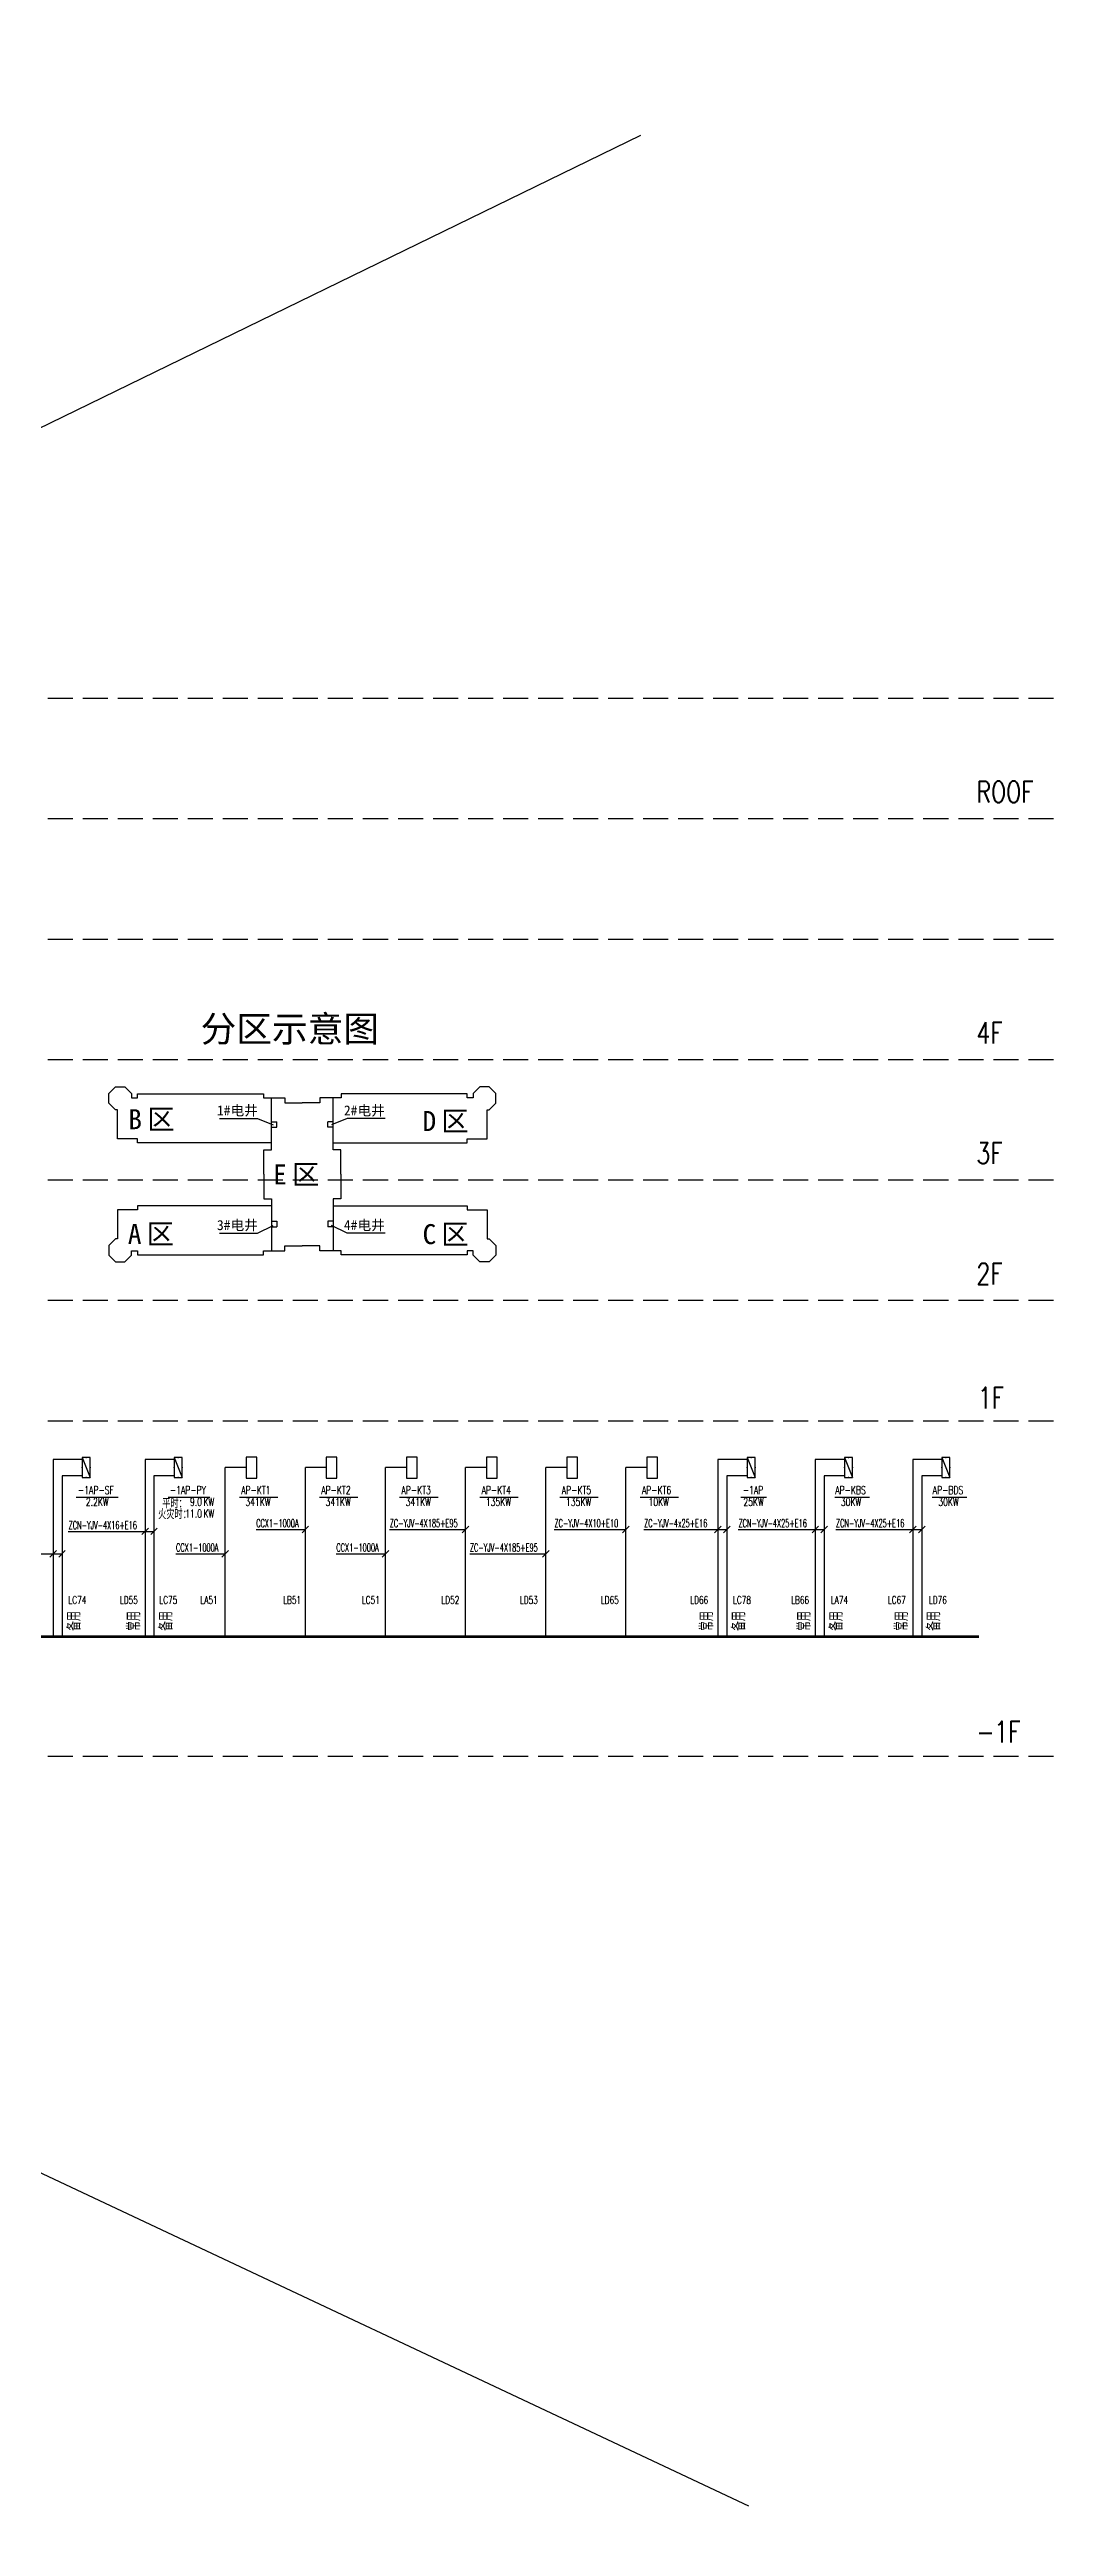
# Model space of a CAD drawing. Extents: x -336391 to 664021, y -458009 to -178412.
# Drawn here: x 293549 to 343902, y -301233 to -178412 of the extents above; entities that cross this region are included whole.
import ezdxf
from ezdxf.enums import TextEntityAlignment as Align

# ---------------------------------------------------------------- set-up
doc = ezdxf.new("R2010")
doc.units = 0
doc.header["$LTSCALE"] = 1000
doc.header["$MEASUREMENT"] = 0
doc.linetypes.add('DASH', pattern=[0.35, 0.25, -0.1])
doc.layers.get('0').update_dxf_attribs({"linetype": 'CONTINUOUS'})
for name, color, linetype in [('A-墙线', 7, 'CONTINUOUS'), ('AXIS', 3, 'CONTINUOUS'), ('EQUIP', 3, 'CONTINUOUS'), ('SIG_TEXT', 7, 'CONTINUOUS'), ('STAIR', 4, 'CONTINUOUS'), ('WALL', 7, 'CONTINUOUS'), ('WIRE-照明', 6, 'CONTINUOUS'), ('房间名称', 7, 'CONTINUOUS'), ('电气-文字', 4, 'CONTINUOUS')]:
    doc.layers.add(name, color=color, linetype=linetype)
doc.styles.add('_TCH_LABEL', font='COMPLEX', dxfattribs={"bigfont": 'GBCBIG'})
doc.styles.add('HT', font='simhei.ttf')
doc.styles.add('HZ', font='tjromans.shx', dxfattribs={"width": 0.75, "bigfont": 'tjhztxt.shx'})
doc.styles.get("Standard").update_dxf_attribs({"font": 'simplex.shx', "bigfont": 'hztxt.shx'})

# ---------------------------------------------------------------- blocks, each defined once
blk = doc.blocks.new('$equip$00001416')
for p, q in [((0.75, 0.6), (-0.75, 0.6)), ((-0.75, 0), (0.75, 0.6)), ((-0.75, 0.6), (-0.75, 0)), ((-0.75, 0), (0.75, 0)), ((0.75, 0), (0.75, 0.6))]:
    blk.add_line(p, q)
for p in [(-0.75, 0.3), (0, 0.6), (0, 0), (0.75, 0.3)]:
    blk.add_point(p)
at = {"style": '_TCH_LABEL', "flags": 9}
blk.add_attdef('A', (0, 0), '', height=0.00002, dxfattribs=at)
blk = doc.blocks.new('_LINKPT1')
at = {"color": 0}
blk.add_line((0, 0), (0, 0), dxfattribs=at)
blk = doc.blocks.new('1J1E78OP')
for p, q in [((0.78, 0.4), (-0.78, 0.4)), ((-0.78, 0.4), (-0.78, -0.4)), ((0.78, -0.4), (0.78, 0.4)), ((-0.78, -0.4), (0.78, -0.4))]:
    blk.add_line(p, q)
at = {"const_width": 0.04}
blk.add_lwpolyline([(-0.78, 0.4), (-0.78, -0.4), (0.78, -0.4), (0.78, 0.4)], close=True, dxfattribs=at)
at = {"xscale": 0.002, "yscale": 0.002, "zscale": 0.002}
for p in [(-0.78, 0), (0, 0.4), (0.78, 0), (0, -0.4)]:
    blk.add_blockref('_LINKPT1', p, dxfattribs=at)
at = {"flags": 9}
blk.add_attdef('A', (0, 0), '', height=0.00002, dxfattribs=at)

msp = doc.modelspace()

# ---------------------------------------------------------------- linework, layer by layer
at = {"layer": 'A-墙线'}
for p, q in [((304659.9, -233093.2), (304659.9, -230833.2)), ((307739.9, -233093.2), (307739.9, -230833.2)), ((304659.9, -232033.2), (304929.9, -232033.2)), ((304929.9, -232313.2), (304929.9, -232033.2)), ((307469.9, -232313.2), (307469.9, -232033.2)), ((307739.9, -232033.2), (307469.9, -232033.2)), ((304659.9, -232313.2), (304929.9, -232313.2)), ((307739.9, -232313.2), (307469.9, -232313.2)), ((304659.9, -236233.2), (304659.9, -238493.2)), ((304659.9, -237013.2), (304929.9, -237013.2)), ((304929.9, -237013.2), (304929.9, -237293.2)), ((307469.9, -237013.2), (307469.9, -237293.2)), ((307739.9, -237013.2), (307469.9, -237013.2)), ((307739.9, -236233.2), (307739.9, -238493.2)), ((304659.9, -237293.2), (304929.9, -237293.2)), ((307739.9, -237293.2), (307469.9, -237293.2))]:
    msp.add_line(p, q, dxfattribs=at)
at = {"layer": 'EQUIP'}
for p, q in [((67594.2, -178411.7), (328492.8, -301233.1)), ((323102.3, -182721.2), (96702.7, -293152.7))]:
    msp.add_line(p, q, dxfattribs=at)
at = {"layer": 'SIG_TEXT'}
for p, q in [((294900.1, -250806), (296990.5, -250806)), ((299494.4, -250806), (301584.8, -250806)), ((303053.1, -250806.1), (304969.5, -250806.1)), ((307058, -250806.1), (308974.5, -250806.1)), ((311062.9, -250806.1), (312979.4, -250806.1)), ((315067.8, -250806.1), (316984.3, -250806.1)), ((319072.7, -250806.1), (320989.2, -250806.1)), ((323077.7, -250806.1), (324994.2, -250806.1)), ((328118.3, -250806), (329388.3, -250806)), ((332808.5, -250806), (334534.4, -250806)), ((337678.2, -250806), (339404.1, -250806)), ((294505.8, -252513.1), (298786.6, -252513.1)), ((298175.3, -252678.1), (298505.3, -252348.1)), ((298621.6, -252678.1), (298951.6, -252348.1)), ((303887.5, -252418.3), (306350.1, -252418.3)), ((306185.1, -252583.3), (306515.1, -252253.3)), ((310560.3, -252418.3), (314360, -252418.3)), ((314195, -252583.3), (314525, -252253.3)), ((318792.2, -252418.3), (322369.8, -252418.3)), ((322204.8, -252583.3), (322534.8, -252253.3)), ((323263, -252418.1), (326874.1, -252418.1)), ((326799.1, -252583.1), (327129.1, -252253.1)), ((326874.1, -252418.1), (327410.4, -252418.1)), ((327245.5, -252583.1), (327575.4, -252253.1)), ((327980.7, -252418.1), (331743.7, -252418.1)), ((331668.8, -252583.1), (331998.8, -252253.1)), ((331743.7, -252418.1), (332280.1, -252418.1)), ((332115.1, -252583.1), (332445.1, -252253.1)), ((332850.4, -252418.1), (336613.4, -252418.1)), ((336538.5, -252583.1), (336868.5, -252253.2)), ((336613.4, -252418.1), (337149.8, -252418.1)), ((336984.8, -252583.1), (337314.8, -252253.2)), ((290044.9, -253635.4), (293655.9, -253635.4)), ((293581, -253800.4), (293911, -253470.4)), ((293655.9, -253635.4), (294192.3, -253635.4)), ((294027.3, -253800.4), (294357.3, -253470.4)), ((299882.5, -253635.4), (302345.2, -253635.4)), ((302180.2, -253800.4), (302510.2, -253470.4)), ((307892.4, -253635.4), (310355.1, -253635.4)), ((310190.1, -253800.4), (310520, -253470.4)), ((314565.2, -253635.4), (318364.9, -253635.4)), ((318199.9, -253800.4), (318529.9, -253470.4))]:
    msp.add_line(p, q, dxfattribs=at)
at = {"layer": 'STAIR', "linetype": 'DASH', "ltscale": 5}
for p, q in [((71230.9, -210858.6), (343902.3, -210858.6)), ((71230.9, -210858.6), (343902.3, -210858.6)), ((71230.9, -216879.6), (343902.3, -216879.6)), ((71230.9, -216879.6), (343902.3, -216879.6)), ((71230.9, -222900.6), (343902.3, -222900.6)), ((71230.9, -222900.6), (343902.3, -222900.6)), ((71230.9, -228921.6), (343902.3, -228921.6)), ((71230.9, -234942.6), (343902.3, -234942.6)), ((71230.9, -240963.6), (343902.3, -240963.6)), ((71230.9, -246984.6), (343902.3, -246984.6)), ((71230.9, -263759.2), (343902.3, -263759.2))]:
    msp.add_line(p, q, dxfattribs=at)
at = {"layer": 'WALL'}
for points in [[(304269.9, -234663.2), (304269.9, -233433.2), (304659.9, -233433.2), (304659.9, -233093.2), (297969.9, -233093.2), (297969.9, -232893.2), (296969.9, -232893.2), (296969.9, -231433.2), (296863.5, -231433.2), (296529.7, -231099.4), (296529.7, -230627.2), (296863.8, -230293.2), (297336, -230293.2), (297670, -230627.2), (297670, -230833.2), (297969.9, -230833.2), (297969.9, -230633.2), (304254.9, -230633.2), (304254.9, -230833.2), (305329.9, -230833.2), (305329.9, -231083.2), (306199.9, -231083.2)], [(308129.9, -234663.2), (308129.9, -233433.2), (307739.9, -233433.2), (307739.9, -233093.2), (314429.9, -233093.2), (314429.9, -232893.2), (315429.9, -232893.2), (315429.9, -231433.2), (315536.2, -231433.2), (315870, -231099.4), (315870, -230627.2), (315536, -230293.2), (315063.8, -230293.2), (314729.7, -230627.2), (314729.7, -230833.2), (314429.9, -230833.2), (314429.9, -230633.2), (308144.9, -230633.2), (308144.9, -230833.2), (307069.9, -230833.2), (307069.9, -231083.2), (306199.9, -231083.2)], [(304269.9, -234663.2), (304269.9, -235893.2), (304659.9, -235893.2), (304659.9, -236233.2), (297969.9, -236233.2), (297969.9, -236433.2), (296969.9, -236433.2), (296969.9, -237893.2), (296863.5, -237893.2), (296529.7, -238227), (296529.7, -238699.2), (296863.8, -239033.2), (297336, -239033.2), (297670, -238699.2), (297670, -238493.2), (297969.9, -238493.2), (297969.9, -238693.2), (304254.9, -238693.2), (304254.9, -238493.2), (305329.9, -238493.2), (305329.9, -238243.2), (306199.9, -238243.2)], [(308129.9, -234663.2), (308129.9, -235893.2), (307739.9, -235893.2), (307739.9, -236233.2), (314429.9, -236233.2), (314429.9, -236433.2), (315429.9, -236433.2), (315429.9, -237893.2), (315536.2, -237893.2), (315870, -238227), (315870, -238699.2), (315536, -239033.2), (315063.8, -239033.2), (314729.7, -238699.2), (314729.7, -238493.2), (314429.9, -238493.2), (314429.9, -238693.2), (308144.9, -238693.2), (308144.9, -238493.2), (307069.9, -238493.2), (307069.9, -238243.2), (306199.9, -238243.2)]]:
    msp.add_lwpolyline(points, dxfattribs=at)
at = {"layer": 'WIRE-照明'}
for p, q in [((295204.6, -248920.2), (293746, -248920.2)), ((293746, -248920.2), (293746, -257775.5)), ((299799, -248920.2), (298340.3, -248920.2)), ((298340.3, -248920.2), (298340.3, -257775.5)), ((303395.2, -249326.1), (302345.2, -249329.2)), ((307400.1, -249326.1), (306350.1, -249329.2)), ((311405, -249326.1), (310355.1, -249329.2)), ((315409.9, -249326.1), (314360, -249329.2)), ((319414.8, -249326.1), (318364.9, -249329.2)), ((323419.8, -249326.1), (322369.8, -249329.2)), ((328422.8, -248920.2), (326964.1, -248920.2)), ((326964.1, -248920.2), (326964.1, -257775.5)), ((333292.5, -248920.2), (331833.8, -248920.2)), ((331833.8, -248920.2), (331833.8, -257775.5)), ((338162.2, -248920.2), (336703.5, -248920.2)), ((336703.5, -248920.2), (336703.5, -257775.5)), ((295204.6, -249736.6), (294192.3, -249736.6)), ((294192.3, -249736.6), (294192.3, -257775.5)), ((299799, -249736.6), (298786.6, -249736.6)), ((298786.6, -249736.6), (298786.6, -257775.5)), ((302345.2, -257775.6), (302345.2, -249329.2)), ((306350.1, -257775.6), (306350.1, -249329.2)), ((310355.1, -257775.6), (310355.1, -249329.2)), ((314360, -257775.6), (314360, -249329.2)), ((318364.9, -257775.6), (318364.9, -249329.2)), ((322369.8, -257775.6), (322369.8, -249329.2)), ((328422.8, -249736.6), (327410.4, -249736.6)), ((327410.4, -249736.6), (327410.4, -257775.5)), ((333292.5, -249736.6), (332280.1, -249736.6)), ((332280.1, -249736.6), (332280.1, -257775.5)), ((338162.2, -249736.6), (337149.8, -249736.6)), ((337149.8, -249736.6), (337149.8, -257775.5))]:
    msp.add_line(p, q, dxfattribs=at)
at = {"layer": 'WIRE-照明', "const_width": 133.3}
msp.add_lwpolyline([(74971.3, -257775.5), (340011.6, -257775.5)], dxfattribs=at)
at = {"layer": '房间名称'}
for p, q in [((302060.6, -231874.9), (303962.8, -231874.9)), ((303962.8, -231874.9), (304750.1, -232198.1)), ((308436.9, -231874.9), (307649.6, -232198.1)), ((310339.2, -231874.9), (308436.9, -231874.9)), ((302060.6, -237607.5), (303962.8, -237607.5)), ((303962.8, -237607.5), (304750.1, -237230.7)), ((308436.9, -237607.5), (307649.6, -237230.7)), ((310339.2, -237607.5), (308436.9, -237607.5))]:
    msp.add_line(p, q, dxfattribs=at)

# ---------------------------------------------------------------- block references
at = {"layer": 'EQUIP', "xscale": 666.6666666665988, "yscale": 666.6666666665988, "rotation": 270}
for name, p, zscale in [('$equip$00001416', (295204.6, -249328.4), 666.6666666666667), ('$equip$00001416', (299799, -249328.4), 666.6666666666667), ('1J1E78OP', (303658.8, -249329.2), 666.6666666665988), ('1J1E78OP', (307663.7, -249329.2), 666.6666666665988), ('1J1E78OP', (311668.6, -249329.2), 666.6666666665988), ('1J1E78OP', (315673.5, -249329.2), 666.6666666665988), ('1J1E78OP', (319678.4, -249329.2), 666.6666666665988), ('1J1E78OP', (323683.4, -249329.2), 666.6666666665988), ('$equip$00001416', (328422.8, -249328.4), 666.6666666666667), ('$equip$00001416', (333292.5, -249328.4), 666.6666666666667), ('$equip$00001416', (338162.2, -249328.4), 666.6666666666667)]:
    msp.add_blockref(name, p, dxfattribs=dict(at, zscale=zscale))

# ---------------------------------------------------------------- texts
at = {"layer": 'AXIS', "color": 7, "style": 'HZ', "width": 0.75}
for s, p in [('ROOF', (339892.1, -216083.3)), ('4F', (339892.1, -228125.3)), ('3F', (339892.1, -234146.3)), ('2F', (339892.1, -240167.3)), ('1F', (339958.7, -246367.7)), ('-1F', (339892.1, -263064.5))]:
    msp.add_text(s, height=1066.67, dxfattribs=at).set_placement(p)
at = {"layer": 'SIG_TEXT', "style": 'HZ'}
for s, width, p in [('-1AP-SF', 0.7, (294991.7, -250649.3)), ('-1AP-PY', 0.7, (299586, -250649.3)), ('AP-KT1', 0.7, (303144.6, -250649.4)), ('AP-KT2', 0.7, (307149.5, -250649.4)), ('AP-KT3', 0.7, (311154.5, -250649.4)), ('AP-KT4', 0.7, (315159.4, -250649.4)), ('AP-KT5', 0.7, (319164.3, -250649.4)), ('AP-KT6', 0.7, (323169.2, -250649.4)), ('-1AP', 0.7, (328209.8, -250649.3)), ('AP-KBS', 0.7, (332831.8, -250649.3)), ('AP-BDS', 0.7, (337701.5, -250649.3)), ('KW', 0.7, (301255.9, -251236.5)), ('KW', 0.7, (301255.9, -251824.6)), ('ZCN-YJV-4X16+E16', 0.6, (294521.5, -252402.1)), ('CCX1-1000A', 0.6, (303894.1, -252307.3)), ('ZC-YJV-4X185+E95', 0.6, (310566.9, -252307.3)), ('ZC-YJV-4X10+E10', 0.6, (318798.8, -252307.3)), ('ZC-YJV-4x25+E16', 0.6, (323278.3, -252307.1)), ('ZCN-YJV-4X25+E16', 0.6, (327996, -252307.1)), ('ZCN-YJV-4X25+E16', 0.6, (332865.6, -252307.1)), ('CCX1-1000A', 0.6, (299889.1, -253524.4)), ('CCX1-1000A', 0.6, (307899, -253524.4)), ('ZC-YJV-4X185+E95', 0.6, (314571.8, -253524.4))]:
    msp.add_text(s, height=400, dxfattribs=dict(at, width=width)).set_placement(p)
at = {"layer": 'SIG_TEXT', "style": 'HZ', "width": 0.7}
for s, height, p in [('2.2KW', 400, (295952.4, -251041.3)), ('火灾时：', 450, (299811.9, -251625)), ('平时：', 450, (299811.9, -251091.5)), ('341KW', 400, (303984.5, -251041.4)), ('341KW', 400, (307989.4, -251041.4)), ('341KW', 400, (311994.3, -251041.4)), ('135KW', 400, (315999.2, -251041.4)), ('135KW', 400, (320004.1, -251041.4)), ('10KW', 400, (324009.1, -251041.4)), ('25KW', 400, (328748.5, -251041.3)), ('30KW', 400, (333618.2, -251041.3)), ('30KW', 400, (338487.9, -251041.3))]:
    msp.add_text(s, height=height, dxfattribs=at).set_placement(p, align=Align.MIDDLE)
for s, p in [('11.0', (301185, -251824.6)), ('9.0', (301185, -251236.5))]:
    msp.add_text(s, height=400, dxfattribs=at).set_placement(p, align=Align.RIGHT)
for s, p in [('备用', (295120.2, -257489)), ('常用', (298107.6, -257489)), ('备用', (299714.5, -257489)), ('常用', (326731.4, -257489)), ('备用', (328338.3, -257489)), ('常用', (331601.1, -257489)), ('备用', (333208, -257489)), ('常用', (336470.8, -257489)), ('备用', (338077.7, -257489))]:
    msp.add_text(s, height=666.67, rotation=90, dxfattribs=at).set_placement(p)
at = {"layer": '房间名称', "style": 'HT'}
for s, height, p in [('分区示意图', 1306.96, (301119.7, -228047)), ('B', 1000, (297505.8, -232409.8)), ('区', 1000, (298451, -232409.8)), ('1#电井', 500, (301933.1, -231719.5)), ('2#电井', 500, (308275.6, -231719.5)), ('D', 1000, (312208.6, -232500)), ('区', 1000, (313153.7, -232500)), ('E', 1000, (304745.4, -235167.7)), ('区', 1000, (305690.6, -235167.7)), ('3#电井', 500, (301933.1, -237452.1)), ('4#电井', 500, (308275.6, -237452.1)), ('A', 1000, (297482.2, -238141.4)), ('区', 1000, (298427.4, -238141.4)), ('C', 1000, (312208.6, -238155)), ('区', 1000, (313153.7, -238155))]:
    msp.add_text(s, height=height, dxfattribs=at).set_placement(p)
at = {"layer": '电气-文字', "style": 'HZ', "width": 0.7}
for s, p in [('LC74', (294509.6, -256136)), ('LD55', (297081.4, -256136)), ('LC75', (299052.8, -256136)), ('LA51', (301107, -256136)), ('LB51', (305238.6, -256136)), ('LC51', (309172.4, -256136)), ('LD52', (313147.2, -256136)), ('LD53', (317071.4, -256136)), ('LD65', (321114, -256136)), ('LD66', (325584, -256136)), ('LC78', (327719.5, -256136)), ('LB66', (330623.8, -256136)), ('LA74', (332606.6, -256136)), ('LC67', (335456.8, -256136)), ('LD76', (337508.8, -256136))]:
    msp.add_text(s, height=384, dxfattribs=at).set_placement(p)

doc.saveas('drawing.dxf')
